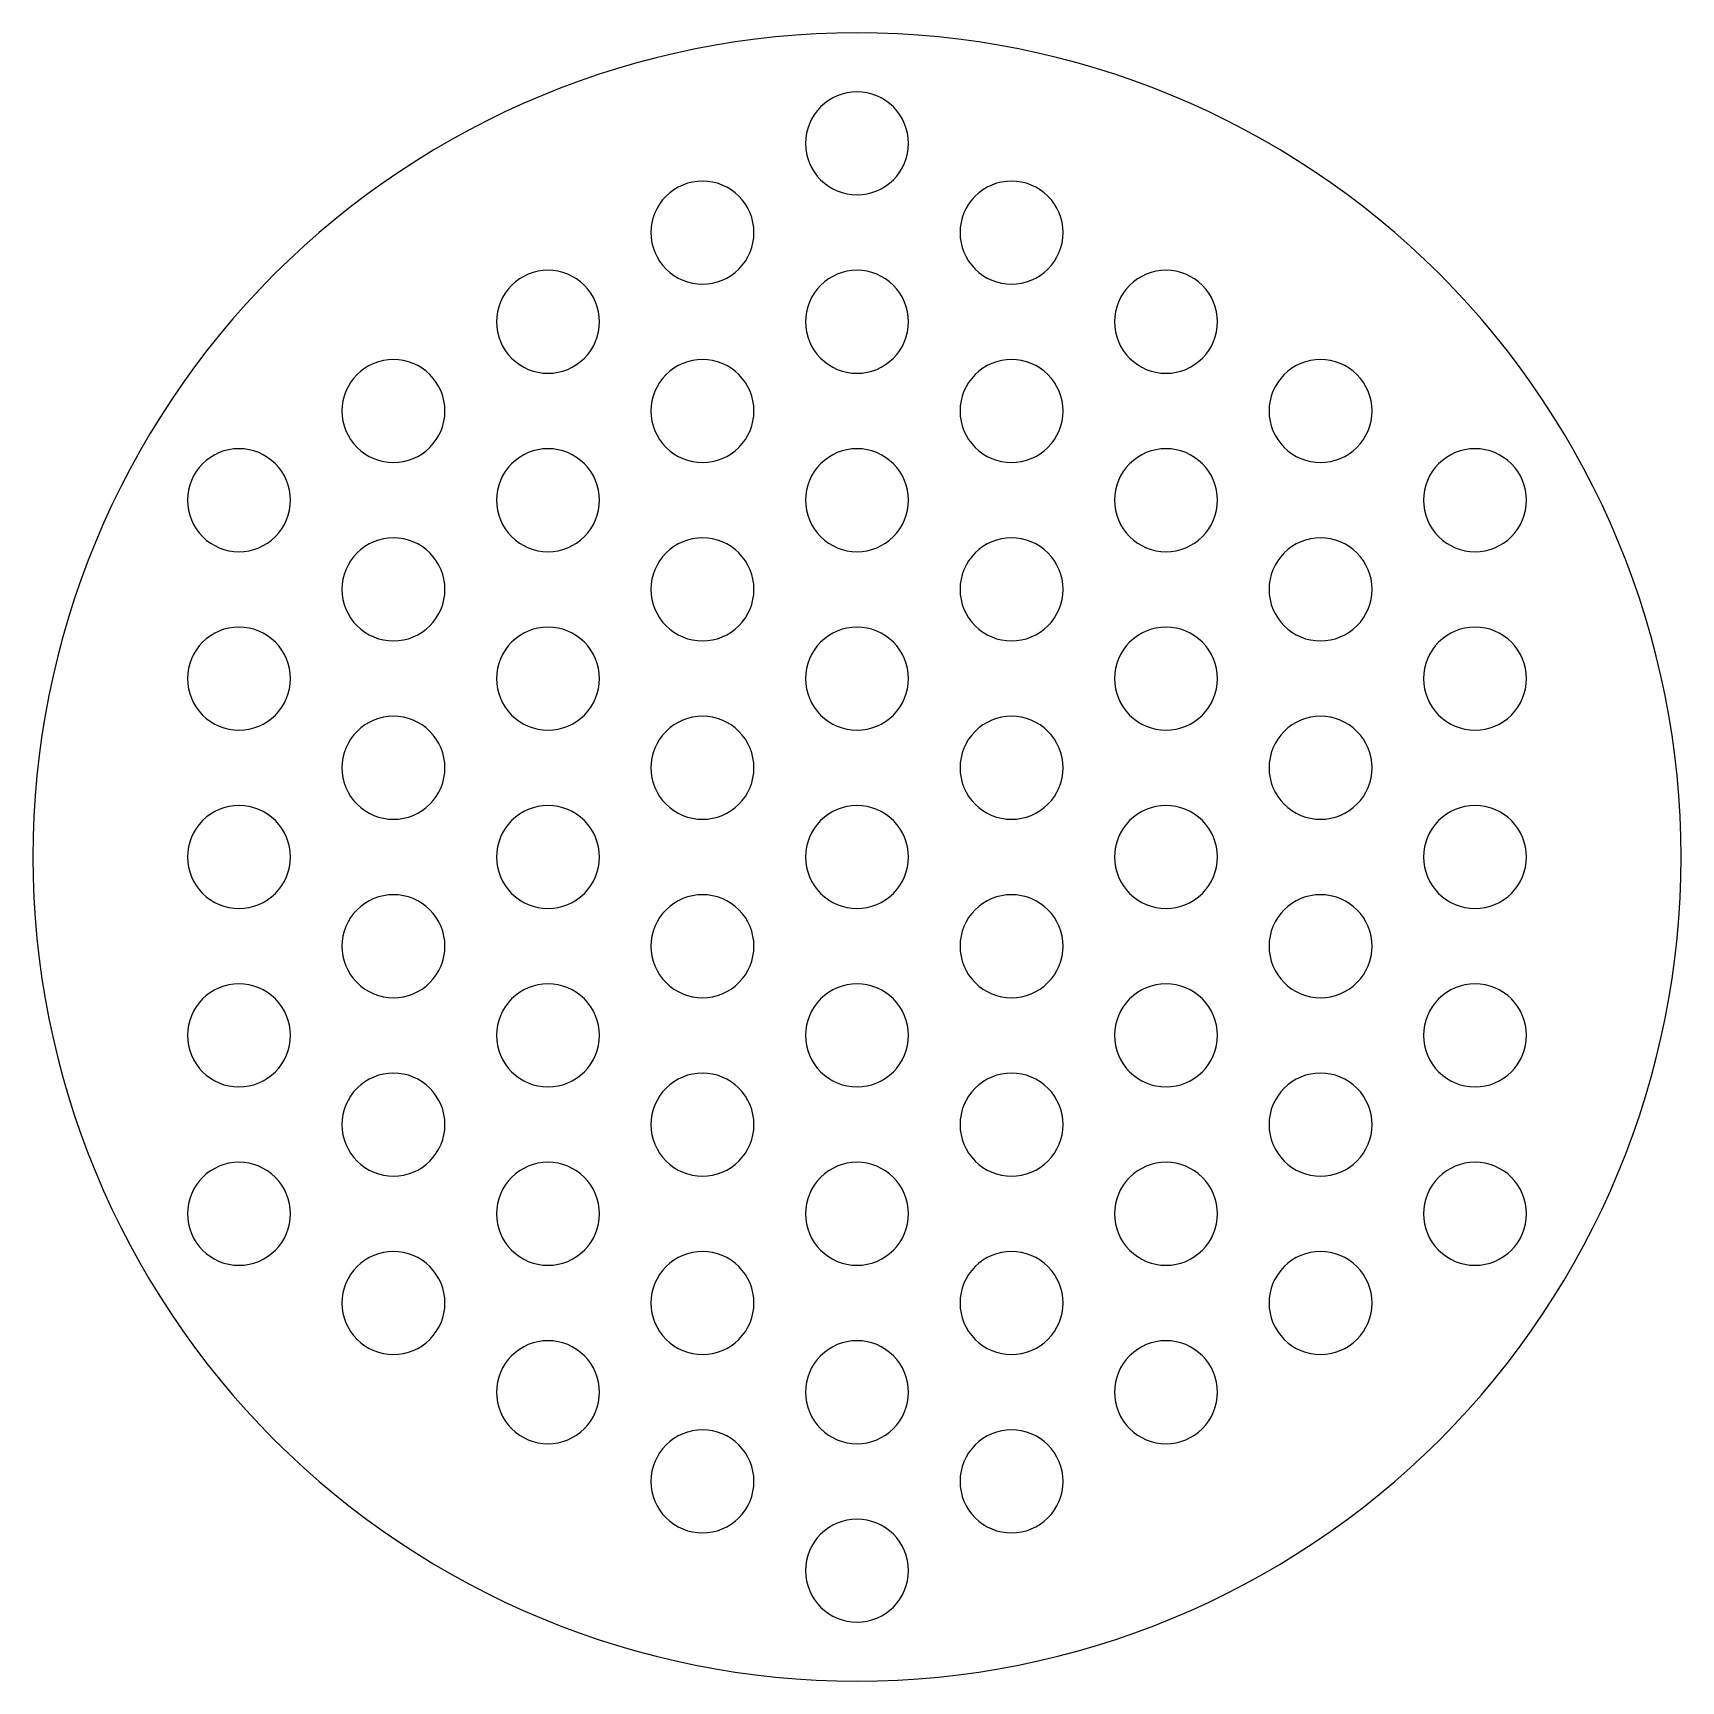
# Model space of a CAD drawing. Extents: x 0.5 to 4.5, y 0.5 to 4.5.
import ezdxf

# ---------------------------------------------------------------- set-up
doc = ezdxf.new("R2010")
doc.units = 0
doc.layers.add('LAYER_1', color=18, linetype='CONTINUOUS')

msp = doc.modelspace()

# ---------------------------------------------------------------- linework, layer by layer
at = {"layer": 'LAYER_1'}
for points in [[(2.5, 4.5, 0.414214), (0.5, 2.5, 0.414214), (2.5, 0.5, 0.414214), (4.5, 2.5, 0.414214)], [(2.5, 4.357, 0.414214), (2.375, 4.232, 0.414214), (2.5, 4.107, 0.414214), (2.625, 4.232, 0.414214)], [(2.125, 4.1405, 0.414214), (2, 4.0155, 0.414214), (2.125, 3.8905, 0.414214), (2.25, 4.0155, 0.414214)], [(2.875, 4.1405, 0.414214), (2.75, 4.0155, 0.414214), (2.875, 3.8905, 0.414214), (3, 4.0155, 0.414214)], [(1.75, 3.924, 0.414214), (1.625, 3.799, 0.414214), (1.75, 3.674, 0.414214), (1.875, 3.799, 0.414214)], [(2.5, 3.924, 0.414214), (2.375, 3.799, 0.414214), (2.5, 3.674, 0.414214), (2.625, 3.799, 0.414214)], [(3.25, 3.924, 0.414214), (3.125, 3.799, 0.414214), (3.25, 3.674, 0.414214), (3.375, 3.799, 0.414214)], [(1.375, 3.7075, 0.414214), (1.25, 3.5825, 0.414214), (1.375, 3.4575, 0.414214), (1.5, 3.5825, 0.414214)], [(2.125, 3.7075, 0.414214), (2, 3.5825, 0.414214), (2.125, 3.4575, 0.414214), (2.25, 3.5825, 0.414214)], [(2.875, 3.7075, 0.414214), (2.75, 3.5825, 0.414214), (2.875, 3.4575, 0.414214), (3, 3.5825, 0.414214)], [(3.625, 3.7075, 0.414214), (3.5, 3.5825, 0.414214), (3.625, 3.4575, 0.414214), (3.75, 3.5825, 0.414214)], [(1, 3.491, 0.414214), (0.875, 3.366, 0.414214), (1, 3.241, 0.414214), (1.125, 3.366, 0.414214)], [(1.75, 3.491, 0.414214), (1.625, 3.366, 0.414214), (1.75, 3.241, 0.414214), (1.875, 3.366, 0.414214)], [(2.5, 3.491, 0.414214), (2.375, 3.366, 0.414214), (2.5, 3.241, 0.414214), (2.625, 3.366, 0.414214)], [(3.25, 3.491, 0.414214), (3.125, 3.366, 0.414214), (3.25, 3.241, 0.414214), (3.375, 3.366, 0.414214)], [(4, 3.491, 0.414214), (3.875, 3.366, 0.414214), (4, 3.241, 0.414214), (4.125, 3.366, 0.414214)], [(1.375, 3.2745, 0.414214), (1.25, 3.1495, 0.414214), (1.375, 3.0245, 0.414214), (1.5, 3.1495, 0.414214)], [(2.125, 3.2745, 0.414214), (2, 3.1495, 0.414214), (2.125, 3.0245, 0.414214), (2.25, 3.1495, 0.414214)], [(2.875, 3.2745, 0.414214), (2.75, 3.1495, 0.414214), (2.875, 3.0245, 0.414214), (3, 3.1495, 0.414214)], [(3.625, 3.2745, 0.414214), (3.5, 3.1495, 0.414214), (3.625, 3.0245, 0.414214), (3.75, 3.1495, 0.414214)], [(1, 3.058, 0.414214), (0.875, 2.933, 0.414214), (1, 2.808, 0.414214), (1.125, 2.933, 0.414214)], [(1.75, 3.058, 0.414214), (1.625, 2.933, 0.414214), (1.75, 2.808, 0.414214), (1.875, 2.933, 0.414214)], [(2.5, 3.058, 0.414214), (2.375, 2.933, 0.414214), (2.5, 2.808, 0.414214), (2.625, 2.933, 0.414214)], [(3.25, 3.058, 0.414214), (3.125, 2.933, 0.414214), (3.25, 2.808, 0.414214), (3.375, 2.933, 0.414214)], [(4, 3.058, 0.414214), (3.875, 2.933, 0.414214), (4, 2.808, 0.414214), (4.125, 2.933, 0.414214)], [(1.375, 2.8415, 0.414214), (1.25, 2.7165, 0.414214), (1.375, 2.5915, 0.414214), (1.5, 2.7165, 0.414214)], [(2.125, 2.8415, 0.414214), (2, 2.7165, 0.414214), (2.125, 2.5915, 0.414214), (2.25, 2.7165, 0.414214)], [(2.875, 2.8415, 0.414214), (2.75, 2.7165, 0.414214), (2.875, 2.5915, 0.414214), (3, 2.7165, 0.414214)], [(3.625, 2.8415, 0.414214), (3.5, 2.7165, 0.414214), (3.625, 2.5915, 0.414214), (3.75, 2.7165, 0.414214)], [(1, 2.625, 0.414214), (0.875, 2.5, 0.414214), (1, 2.375, 0.414214), (1.125, 2.5, 0.414214)], [(1.75, 2.625, 0.414214), (1.625, 2.5, 0.414214), (1.75, 2.375, 0.414214), (1.875, 2.5, 0.414214)], [(2.5, 2.625, 0.414214), (2.375, 2.5, 0.414214), (2.5, 2.375, 0.414214), (2.625, 2.5, 0.414214)], [(3.25, 2.625, 0.414214), (3.125, 2.5, 0.414214), (3.25, 2.375, 0.414214), (3.375, 2.5, 0.414214)], [(4, 2.625, 0.414214), (3.875, 2.5, 0.414214), (4, 2.375, 0.414214), (4.125, 2.5, 0.414214)], [(1.375, 2.4085, 0.414214), (1.25, 2.2835, 0.414214), (1.375, 2.1585, 0.414214), (1.5, 2.2835, 0.414214)], [(2.125, 2.4085, 0.414214), (2, 2.2835, 0.414214), (2.125, 2.1585, 0.414214), (2.25, 2.2835, 0.414214)], [(2.875, 2.4085, 0.414214), (2.75, 2.2835, 0.414214), (2.875, 2.1585, 0.414214), (3, 2.2835, 0.414214)], [(3.625, 2.4085, 0.414214), (3.5, 2.2835, 0.414214), (3.625, 2.1585, 0.414214), (3.75, 2.2835, 0.414214)], [(1, 2.192, 0.414214), (0.875, 2.067, 0.414214), (1, 1.942, 0.414214), (1.125, 2.067, 0.414214)], [(1.75, 2.192, 0.414214), (1.625, 2.067, 0.414214), (1.75, 1.942, 0.414214), (1.875, 2.067, 0.414214)], [(2.5, 2.192, 0.414214), (2.375, 2.067, 0.414214), (2.5, 1.942, 0.414214), (2.625, 2.067, 0.414214)], [(3.25, 2.192, 0.414214), (3.125, 2.067, 0.414214), (3.25, 1.942, 0.414214), (3.375, 2.067, 0.414214)], [(4, 2.192, 0.414214), (3.875, 2.067, 0.414214), (4, 1.942, 0.414214), (4.125, 2.067, 0.414214)], [(1.375, 1.9755, 0.414214), (1.25, 1.8505, 0.414214), (1.375, 1.7255, 0.414214), (1.5, 1.8505, 0.414214)], [(2.125, 1.9755, 0.414214), (2, 1.8505, 0.414214), (2.125, 1.7255, 0.414214), (2.25, 1.8505, 0.414214)], [(2.875, 1.9755, 0.414214), (2.75, 1.8505, 0.414214), (2.875, 1.7255, 0.414214), (3, 1.8505, 0.414214)], [(3.625, 1.9755, 0.414214), (3.5, 1.8505, 0.414214), (3.625, 1.7255, 0.414214), (3.75, 1.8505, 0.414214)], [(1, 1.759, 0.414214), (0.875, 1.634, 0.414214), (1, 1.509, 0.414214), (1.125, 1.634, 0.414214)], [(1.75, 1.759, 0.414214), (1.625, 1.634, 0.414214), (1.75, 1.509, 0.414214), (1.875, 1.634, 0.414214)], [(2.5, 1.759, 0.414214), (2.375, 1.634, 0.414214), (2.5, 1.509, 0.414214), (2.625, 1.634, 0.414214)], [(3.25, 1.759, 0.414214), (3.125, 1.634, 0.414214), (3.25, 1.509, 0.414214), (3.375, 1.634, 0.414214)], [(4, 1.759, 0.414214), (3.875, 1.634, 0.414214), (4, 1.509, 0.414214), (4.125, 1.634, 0.414214)], [(1.375, 1.5425, 0.414214), (1.25, 1.4175, 0.414214), (1.375, 1.2925, 0.414214), (1.5, 1.4175, 0.414214)], [(2.125, 1.5425, 0.414214), (2, 1.4175, 0.414214), (2.125, 1.2925, 0.414214), (2.25, 1.4175, 0.414214)], [(2.875, 1.5425, 0.414214), (2.75, 1.4175, 0.414214), (2.875, 1.2925, 0.414214), (3, 1.4175, 0.414214)], [(3.625, 1.5425, 0.414214), (3.5, 1.4175, 0.414214), (3.625, 1.2925, 0.414214), (3.75, 1.4175, 0.414214)], [(1.75, 1.326, 0.414214), (1.625, 1.201, 0.414214), (1.75, 1.076, 0.414214), (1.875, 1.201, 0.414214)], [(2.5, 1.326, 0.414214), (2.375, 1.201, 0.414214), (2.5, 1.076, 0.414214), (2.625, 1.201, 0.414214)], [(3.25, 1.326, 0.414214), (3.125, 1.201, 0.414214), (3.25, 1.076, 0.414214), (3.375, 1.201, 0.414214)], [(2.125, 1.1095, 0.414214), (2, 0.9845, 0.414214), (2.125, 0.8595, 0.414214), (2.25, 0.9845, 0.414214)], [(2.875, 1.1095, 0.414214), (2.75, 0.9845, 0.414214), (2.875, 0.8595, 0.414214), (3, 0.9845, 0.414214)], [(2.5, 0.893, 0.414214), (2.375, 0.768, 0.414214), (2.5, 0.643, 0.414214), (2.625, 0.768, 0.414214)]]:
    msp.add_lwpolyline(points, format="xyb", close=True, dxfattribs=at)

doc.saveas('drawing.dxf')
